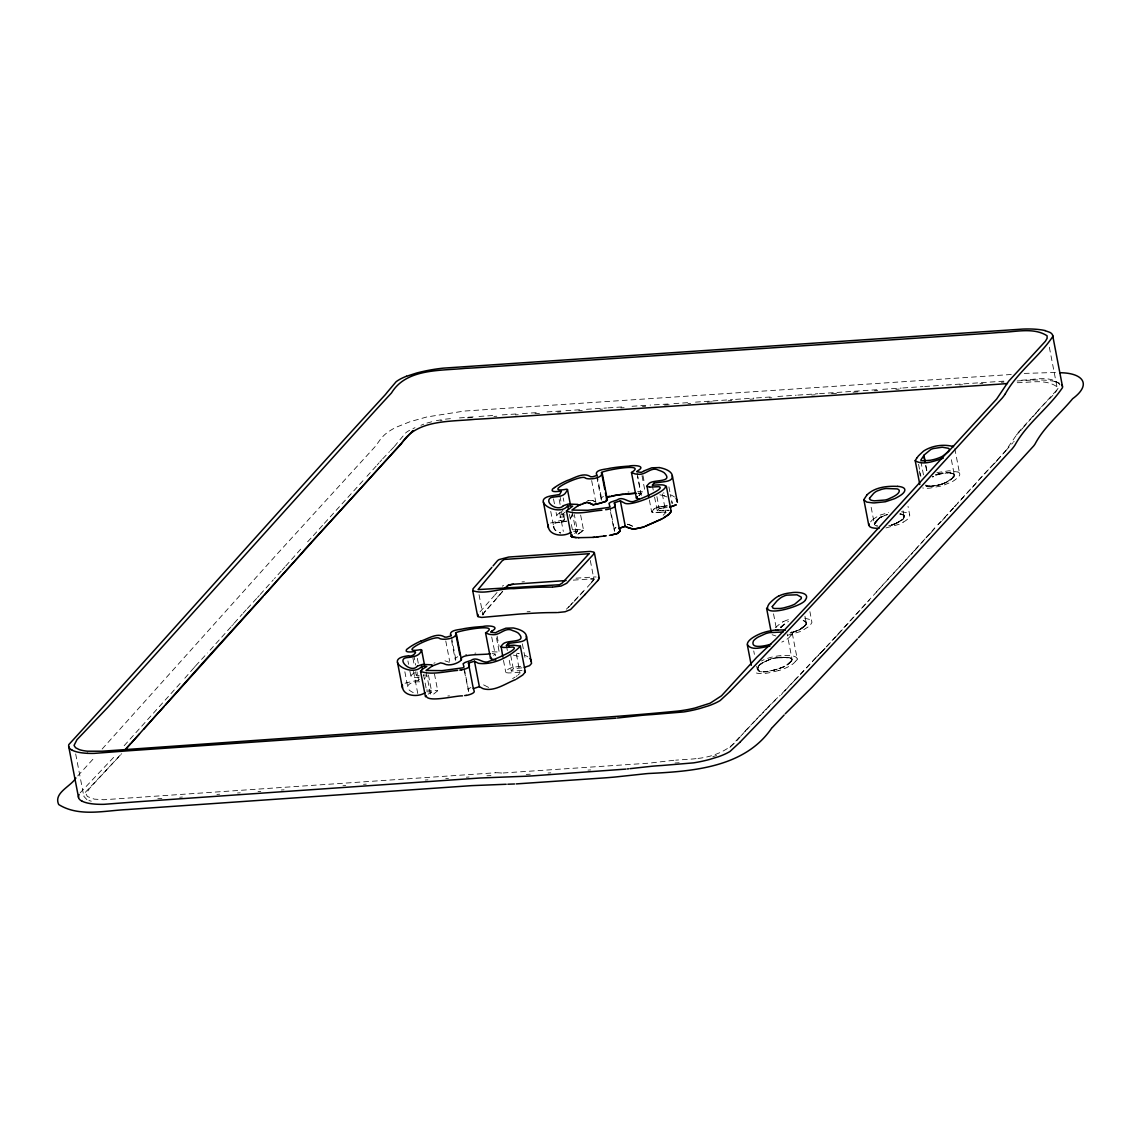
<?xml version="1.0" encoding="UTF-8"?>
<svg xmlns="http://www.w3.org/2000/svg" width="1141" height="1141" viewBox="0 0 1141 1141"><rect width="100%" height="100%" fill="white"/><g stroke="black" fill="none" stroke-linecap="round" stroke-linejoin="round"><path stroke-width="0.75" stroke-dasharray="5 3.75" d="M590.325 560.516L593.919 579.2L589.483 584.52M86.916 799.641L83.849 796.375L85.461 792.182L121.73 753.716M563.454 516.859C566.792 516.288 554.64 518.784 557.307 514.691A13.421 4.051 -10.9 0 1 557.978 514.106L559.447 513.022A57.506 17.386 -10.9 0 1 563.255 510.498M519.911 673.133L517.857 672.505A162.478 49.134 -10.9 0 1 508.586 672.948L506.133 672.677L505.991 671.664A64.78 19.582 -10.9 0 1 508.273 669.154L512.067 667.385L522.435 666.087M663.178 515.233L665.859 512.537L663.748 512.124A162.478 49.134 -10.9 0 1 654.478 512.566L652.024 512.295L651.882 511.282M954.375 475.369L951.894 478.607L947.344 481.73A21.294 6.447 -10.9 0 1 944.049 483.256L943.165 483.499M434.436 673.775L437.702 690.747L431.255 696.067M580.641 515.076L583.593 530.365L576.975 534.901L577.574 534.302M1049.335 347.192L1057.179 387.94L1056.238 390.693L1018.428 432.197L1005.164 451.451L957.399 503.423M482.686 614.785L482.871 614.3A10.996 3.323 -10.9 0 0 482.943 614.086L482.957 614.043A25.359 7.659 -10.9 0 1 483.042 613.73L485.125 611.205M482.985 614.714L486.052 610.15M419.175 675.372L416.294 675.344L418.048 673.547M565.052 514.99L562.099 514.791L565.194 512.28M758.023 666.843C756.183 677.369 776.907 669.011 782.07 667.499A23.134 6.989 -10.9 0 0 787.418 664.718L791.754 660.924A8.586 2.596 -10.9 0 0 792.539 659.869L791.797 658.614A14.305 4.322 -10.9 0 0 789.929 657.729L775.281 657.829A12.351 3.737 -10.9 0 0 771.373 658.756L767.779 660.011M419.403 679.166L418.633 680.364L416.993 671.878M424.466 678.895L425.279 677.683M570.6 518.1L571.156 517.301M570.443 517.943L571.712 516.16A58.006 17.543 -10.9 0 0 572.026 515.703L571.698 514.891M914.64 550.604L934.85 527.884M997.377 460.051L1005.449 451.123M997.12 460.422L996.093 461.748M425.878 676.87L426.534 675.501A3.238 0.984 -10.9 0 0 425.536 675.073L423.354 675.087M571.755 516.488L572.411 515.119A3.238 0.984 -10.9 0 0 572.226 514.919M790.456 661.609L786.577 665.089A22.877 6.917 -10.9 0 1 782.056 667.385L778.647 668.683M791.027 661.566L787.803 664.618A23.533 7.117 -10.9 0 1 782.426 667.471L771.544 670.666M877.044 519.911L874.106 524.204A13.749 4.165 -10.9 0 0 877.372 526.172M1022.878 427.975L1030.523 419.275M1022.65 428.274L1021.965 429.159M80.141 792.838L115.127 755.77M931.569 531.948L935.363 527.484M1005.82 450.638L1012.88 442.765M953.919 476.909L954.646 475.64A15.817 4.778 -10.9 0 0 953.462 473.629L949.241 472.616M654.577 497.048L657.202 510.626L659.127 508.544L661.709 508.173M931.313 532.276L930.229 533.56M657.715 510.612L659.127 508.544L661.024 508.258M915.752 549.021L925.651 538.167M502.225 591.694L501.284 592.807M502.725 591.409L485.624 610.934M497.048 592.479L494.78 595.117M870.597 521.893L872.237 520.011M500.813 593.363L496.421 598.383M564.624 519.882L562.556 509.785M193.856 667.87L184.657 678.396M194.298 667.371L195.182 666.373M480.019 611.89L494.253 595.716M234.319 623.057L242.206 614.158M233.064 624.498L233.691 623.77M285.735 566.036L302.151 547.537M394.301 446.516L394.743 446.017A169.267 51.188 -10.9 0 0 396.982 443.264L405.911 432.681A32.732 9.898 -10.9 0 1 414.996 427.704M739.225 737.343L727.801 749.794M195.61 665.859L205.351 655.291M487.706 608.581L496.007 599.153M231.794 625.938L232.422 625.211M284.865 567.034L282.198 570.029M77.745 775.923L95.06 756.925M230.91 626.937L207.491 653.009M377.172 464.986L379.083 462.832M1013.522 442.052L1014.149 441.325M260.205 594.49L273.312 579.828M376.159 466.113L365.933 477.451M379.982 461.834L381.793 459.809M102.148 749.024L276.721 554.455L375.104 446.644A141.17 42.688 -10.9 0 0 375.974 445.56L380.267 439.542A132.128 39.949 -10.9 0 1 381.878 437.574L383.433 435.919A61.115 18.484 -10.9 0 1 395.913 427.347L410.09 421.685L426.763 416.978L464.259 411.06L1011.283 374.49M124.169 745.701L182.289 681.034M740.837 736.031L741.707 735.075M259.307 595.488L257.524 597.485M322.518 525.388L313.048 535.928M120.49 754.829L89.683 788.26A55.281 16.716 -10.9 0 0 89.326 788.773L86.031 793.894L87.372 796.504L94.361 799.142L103.86 799.741L271.244 788.203A147.988 44.756 -10.9 0 1 274.895 787.946L495.422 772.771M953.263 508.016L942.166 520.225M945.589 516.745L941.881 520.781M281.299 571.028L274.453 578.573M836.809 635.751L838.393 634.011M324.372 523.32L364.906 478.578M393.859 447.015L390.507 450.595M590.382 583.807L587.358 587.159M590.81 583.336L591.865 582.181M592.036 581.981L593.277 580.626M805.931 621.731L804.006 620.633A15.033 4.55 -10.9 0 0 803.093 620.362L806.031 622.9L804.947 625.781L806.074 624.198A21.094 6.375 -10.9 0 0 806.131 622.544L803.05 620.504M836.396 636.222L821.477 652.096M954.632 506.476L956.015 504.95M256.611 598.483L247.369 608.51M593.448 580.427L594.219 579.115L592.864 578.772L572.896 580.17M740.224 736.729C729.798 750.407 713.196 757.125 696.281 758.594M838.92 633.426L869.542 599.752M953.805 507.688L946.502 515.732M954.689 506.718L977.081 482.101M243.119 613.145L246.256 609.722M742.263 734.462L744.189 732.394M1036.356 412.885L1031.992 417.663M1037.44 411.673C1044.086 402.231 1056.01 395.428 1059.761 384.403C1049.92 374.262 1031.977 380.766 1018.913 380.138M876.317 592.022L884.66 582.851M887.441 579.799L915.653 549.235M978.265 480.518L989.418 468.295M382.706 458.796L389.509 451.636M794.093 680.977L781.328 694.584M794.963 680.007L800.098 674.873M311.022 538.138L305.931 543.572M584.278 590.225L570.956 604.43M929.944 533.888L928.974 534.901M583.507 591.352L573.98 601.521M804.662 625.796L799.356 629.632A19.483 5.89 -10.9 0 1 795.448 631.287L791.982 632.414M753.859 722.082L777.691 697.55M766.281 708.932L742.064 734.276M767.807 707.306L778.661 696.566M826.155 647.004L908.265 557.25A52.614 15.903 -10.9 0 1 909.02 556.394L910.019 555.382M568.945 606.57L566.392 609.208M568.389 607.44L571.67 603.96M572.44 603.147L573.21 602.334M744.973 731.566L745.758 730.725M746.542 729.898L753.188 722.895M823.36 650.099L825.228 648.145M940.712 521.751L937.788 524.817M823.26 650.07L819.081 654.606M821.805 651.611L781.086 694.47M990.046 467.91L991.201 466.726M995.437 462.447L994.439 463.46M941.496 521.195L938.159 524.603M805.075 625.938L801.296 628.862M815.872 657.658L800.34 674.616M953.833 476.995C946.944 483.798 936.062 486.722 926.606 485.624L925.836 484.939M994.039 463.874L993.041 464.886M991.429 466.484L992.599 465.314M780.686 627.564L781.728 626.537A96.129 29.067 -10.9 0 1 783.739 624.755L783.967 624.569A38.081 11.51 -10.9 0 1 786.477 622.672M780.473 627.507L781.528 626.48A96.029 29.038 -10.9 0 1 783.468 624.755L783.682 624.583A38.88 11.752 -10.9 0 1 786.192 622.686L787.204 622.116M781.029 627.479L782.084 626.452A95.402 28.839 -10.9 0 1 784.01 624.74L787.333 622.344M780.644 627.037L786.477 622.843M928.646 535.243L925.964 537.853M912.686 552.772L910.718 554.697M1019.84 431.498L1015.732 435.677L1015.576 437.388A27.826 8.415 -10.9 0 1 1015.647 437.859M816.143 657.387L817.27 656.303M818.582 655.077L817.555 656.046M790.599 661.466L790.856 661.238A12.095 3.665 -10.9 0 0 791.925 660.126L791.226 658.771A13.763 4.165 -10.9 0 0 789.415 657.915L782.312 657.33M518.242 674.873L519.069 674.131M878.313 519.255L879.169 518.513A33.175 10.027 -10.9 0 1 880.467 517.501A11.667 3.523 -10.9 0 1 883.248 516.017L885.601 515.062M872.722 519.583L878.941 515.461L888.682 512.537M877.5 519.512L878.641 518.527A33.745 10.198 -10.9 0 1 879.953 517.501A12.294 3.723 -10.9 0 1 882.892 515.932L887.042 514.577M878.427 518.927L878.613 518.77A38.252 11.567 -10.9 0 1 880.21 517.501A12.109 3.665 -10.9 0 1 881.893 516.516L885.473 515.204M877.957 519.569L874.705 524.09A13.236 4.008 -10.9 0 0 877.286 525.858M877.629 519.626L874.619 522.806L876.83 525.602M790.856 661.238L792.168 659.94L787.204 634.096M932.71 476.952L933.438 476.339A55.538 16.787 -10.9 0 0 932.81 477.081M780.23 695.382L779.446 695.981M493.682 655.447L494.98 653.936L492.085 653.579M639.744 495.108L641.171 493.511A2.838 0.856 -10.9 0 0 640.7 493.226L638.09 493.083M639.117 495.365L640.885 493.811L637.591 476.567M565.194 512.095L561.8 514.833L564.766 515.104M639.602 495.208L638.86 495.736M516.231 676.356L517.287 675.615M574.508 533.46L577.588 531.592L574.322 514.62M578.501 533.746L583.293 530.508A2.838 0.856 -10.9 0 0 583.022 530.137L580.241 529.781A47.223 14.277 -10.9 0 0 575.007 529.51L572.326 529.724L583.593 530.365M428.445 675.001L431.712 691.988L428.117 694.17M515.076 677.084L512.609 678.567M903.444 522.05L905.326 520.895A28.825 8.714 -10.9 0 0 908.265 518.442A27.912 8.443 -10.9 0 0 909.677 514.848L908.022 506.362M782.769 621.931L783.596 621.488M897.582 522.393L897.81 522.264A39.279 11.881 -10.9 0 0 899.279 521.423A22.506 6.803 -10.9 0 0 903.715 515.632M897.368 522.507L898.024 522.293A39.821 12.038 -10.9 0 0 899.522 521.437A22.806 6.889 -10.9 0 0 904.014 515.575M897.582 522.535L896.683 522.863M765.14 661.523L763.215 662.593A28.71 8.686 -10.9 0 0 758.679 666.273L757.567 669.239L759.564 671.179A10.754 3.252 -10.9 0 0 763.514 671.635L770.574 671.051M897.14 522.778L898.267 522.307A39.935 12.066 -10.9 0 0 899.55 521.58M897.368 522.792L896.455 522.992M896.227 523.248L897.14 522.906M896.683 523.006L892.148 524.831A8.529 2.582 -10.9 0 1 889.709 525.459L888.839 525.63M896.441 523.277L888.411 525.787L890.108 525.473A8.871 2.681 -10.9 0 0 892.704 524.76L893.546 524.461M787.561 621.931L788.602 621.56M896.213 523.391L892.39 524.96A9.014 2.724 -10.9 0 1 889.823 525.63L888.91 525.816M603.404 496.421L601.35 497.847L601.207 499.373A36.284 10.968 -10.9 0 0 601.649 500.115L601.749 500.243A10.782 3.252 -10.9 0 1 601.977 500.614M765.996 660.953L767.151 660.411M935.649 475.112L938.087 474.157M550.518 523.034L558.876 520.895M457.769 656.688L455.501 658.186L455.316 659.755A36.284 10.968 -10.9 0 0 455.658 660.354M894.373 524.133L902.032 520.239L903.472 518.841L903.729 516.445A21.051 6.361 -10.9 0 0 901.176 514.734M935.563 474.884L939.314 473.815M800.155 629.504L792.139 632.371M405.055 683.231L411.844 681.477A57.478 17.386 -10.9 0 1 413.67 681.163L418.604 680.364M420.929 425.308L423.782 424.152M885.031 515.347L879.597 518L874.405 524.147L870.811 505.477M615.826 527.556L613.901 528.839L614.757 531.863M433.837 663.235L435.049 662.764M615.983 527.613L614.215 528.725L614.628 530.522M943.307 483.556L941.781 484.098A14.405 4.35 -10.9 0 1 935.292 485.709L928.104 486.323A7.16 2.168 -10.9 0 1 925.693 485.595M942.437 483.77L944.22 483.313A21.779 6.589 -10.9 0 0 948.142 481.445L952.521 478.293L953.876 474.513L950.282 472.759L944.292 472.759M942.723 483.884L940.94 484.269A13.934 4.207 -10.9 0 1 935.378 485.61L932.825 485.98M936.419 474.984L948.314 472.645M712.811 756.74L716.548 755.47M778.262 657.587L775.31 658.015A11.852 3.58 -10.9 0 0 770.688 659.17L762.972 662.579A29.309 8.857 -10.9 0 0 758.394 666.315L756.968 669.353L759.065 671.364A11.381 3.437 -10.9 0 0 763.229 671.849L764.898 671.792M770.703 659.056L762.73 662.564A29.295 8.857 -10.9 0 0 758.109 666.33M941.953 484.141L941.182 484.397A14.491 4.379 -10.9 0 1 935.392 485.795L930.999 486.266M777.392 669.097L775.452 669.696M778.533 670.58C770.46 672.406 760.933 675.7 753.031 671.792M426.934 423.069L434.193 421.129M938.273 473.9L948.128 472.688M790.727 632.77L795.676 631.429A20.11 6.076 -10.9 0 0 800.483 629.319L804.961 625.753L799.727 629.561A19.939 6.033 -10.9 0 1 794.621 631.686L789.7 633.112M936.889 472.616L949.141 470.777L957.741 472.003M566.564 521.166L559.946 522.307M886.3 514.962L887.156 514.734M566.392 521.123L564.324 521.594A41.418 12.522 -10.9 0 1 562.057 521.979L561.6 522.05M790.071 632.941L790.913 632.913M774.625 670.124L765.982 671.521M939.699 473.529L941.425 473.344M940.883 473.444L938.216 474.014A8.529 2.582 -10.9 0 0 935.748 474.927M419.631 681.833C409.804 681.12 400.848 687.638 414.796 693.257M564.424 519.996L562.827 520.267M436.39 420.658L443.15 419.46M774.525 658.072L782.441 657.216L790 657.929A14.077 4.25 -10.9 0 1 791.726 658.899L792.096 659.555M465.685 654.677L466.526 654.52M564.267 520.025L563.183 520.21M787.361 635.366L800.996 631.372L809.896 625.839L811.936 622.415L809.925 611.662M941.382 473.173L942.509 473.158M558.42 520.966L560.702 520.596M559.575 522.364L559.19 522.421A45.754 13.835 -10.9 0 0 557.193 522.763C550.789 522.065 553.185 530.522 557.478 531.806M941.967 473.073L943.065 473.087M560.174 522.364C550.661 520.638 552.843 532.248 560.673 532.876M560.473 520.638L562.099 520.382M426.377 690.034L437.702 690.747M662.707 506.447L663.791 506.304M662.179 508.116L667.414 507.517L663.42 507.945M662.322 506.504L661.538 506.604A21.123 6.39 -10.9 0 1 659.983 506.775L657.758 507.146A3.665 1.112 -10.9 0 0 656.317 507.588L654.435 508.758A58.79 17.771 -10.9 0 0 652.966 510.284L652.053 512.024A3.623 1.098 -10.9 0 0 652.681 512.338L659.712 512.238M664.033 506.262L664.262 506.233A19.939 6.033 -10.9 0 1 666.829 505.948L667.556 505.877M521.936 667.842L519.526 668.098A13.492 4.079 -10.9 0 0 517.886 668.284L513.307 668.868A57.335 17.329 -10.9 0 0 511.325 671.022L508.701 657.43M885.915 527.926L899.293 524.261A48.906 14.79 -10.9 0 0 903.415 522.05M445.446 419.146L452.449 418.447M696.01 758.637L694.912 758.765A24.988 7.559 -10.9 0 1 692.202 759.022L675.714 760.163M447.814 696.01L449.468 695.825M666.915 505.848L657.958 507.003L654.164 508.772A64.78 19.582 -10.9 0 0 651.896 511.282M627.964 492.028L629.033 491.928M1017.116 380.966L1032.805 379.996M1024.247 373.407L1055.995 372.465M459.409 417.92L473.201 416.864M1004.023 382.05L1001.342 382.264M179.65 797.245L182.417 797.031M1017.23 382.706C1030.138 382.677 1045.755 378.755 1056.894 386.728L1057.179 387.94M779.403 657.273L781.514 657.145M548.037 773.028L550.803 772.828M466.355 777.206L469.108 777.007M645.763 405.355L629.547 406.453M673.903 403.614L690.063 402.502M707.249 402.217L712.226 401.874M216.933 794.407L219.685 794.207M668.055 404.028L651.868 404.969A78.216 23.647 -10.9 0 0 650.085 405.069M777.848 396.469L796.176 395.214M797.844 395.1L817.826 393.745M819.495 393.631L877.671 389.666M882.706 389.323L901.133 388.083M695.497 402.131L732.551 399.578M735.617 399.364L753.787 398.123M756.497 397.938L772.443 396.84M496.806 416.223L493.939 416.422M515.404 414.91L518.214 414.725M620.775 407.908L624.113 407.679M687.966 403.557L690.662 403.372M728.129 400.776L731.766 400.52M749.951 399.264L753.602 399.022M769.362 397.938L771.787 397.781M811.736 395.043L815.031 394.815M831.547 393.702L836.496 393.36M852.997 392.233L857.946 391.905M521.979 581.91L524.418 581.739M575.963 578.202L593.42 577.004A6.889 2.082 -10.9 0 1 594.204 576.975L594.86 576.961A8.272 2.496 -10.9 0 1 595.545 576.961L596.144 576.989M342.97 785.735L345.709 785.55M363.523 784.323L366.261 784.124M281.299 790.014L284.038 789.814M425.208 780.045L427.946 779.859M445.732 778.661L448.47 778.462M237.499 792.995L240.238 792.81M1003.809 381.151L944.891 385.116M478.992 416.451L496.435 415.281M560.744 411.002L544.671 412.101M565.893 410.674L581.311 409.648M586.46 409.305L606.484 407.979M608.025 407.879L624.926 406.752M924.681 386.485L943.208 385.23M902.816 387.969L922.998 386.599M557.592 412.129L560.887 411.915M578.701 410.703L582.267 410.475M874.448 390.778L877.743 390.55M895.885 389.323L899.194 389.095M959.624 384.988L962.505 384.788M258.023 791.597L260.761 791.412M502.24 414.896L519.569 413.755M522.435 413.57L539.137 412.471M642.397 406.453L645.635 406.253M534.972 413.627L539.493 413.327M600.038 409.291L602.519 409.134M587.972 770.104L590.71 769.933M673.832 760.291L652.053 762.801A5.306 1.612 -10.9 0 1 649.928 763.101L501.926 773.056M979.934 383.676L982.872 383.49M664.504 405.084L669.211 404.784M527.099 611.776L530.123 611.59M675.03 763.015L679.137 762.758M419.317 677.112L418.69 677.155A10.511 3.181 -10.9 0 0 417.478 677.255C415.552 677.483 409.462 678.068 411.416 675.087A13.421 4.051 -10.9 0 1 412.086 674.502L413.555 673.404A57.506 17.386 -10.9 0 1 416.023 671.721M157.8 798.729L161.851 798.486M665.075 510.255L668.897 510.269L662.95 510.369M590.567 578.958L593.919 579.2M467.396 417.877L472.873 417.592M486.907 775.794L490.944 775.58M664.005 510.312L657.202 510.626M660.881 512.181L665.588 512.052A2.368 0.713 -10.9 0 1 666.016 512.209L666.087 512.295M526.258 774.397L530.265 774.211M637.691 491.386L646.077 492.256M946.032 472.616L947.173 472.574M659.284 510.54L660.325 510.498M492.199 651.753L499.23 652.067M637.962 493.197L640.857 493.54M947.444 472.788L949.954 472.802M627.422 524.304L629.803 524.817M627.564 524.204L632.927 526.258M444.933 660.81L449.283 662.293M522.036 670.58L518.656 670.666A155.932 47.152 -10.9 0 1 511.311 671.022M497.818 772.785L497.661 772.785A11.096 3.352 -10.9 0 0 495.451 772.757M498.203 772.814L499.002 772.856A23.02 6.96 -10.9 0 1 499.744 772.885L501.626 773.028M901.433 511.81L907.223 512.737L909.662 514.862M431.712 691.988L426.82 691.731L423.553 674.759M516.702 653.222L518.128 653.436M804.662 618.18L809.825 619.492L811.893 621.845M775.894 635.979L772.143 634.738M899.707 514.063L902.117 514.577A11.681 3.537 -10.9 0 1 903.43 515.404L903.601 515.661M900.163 513.864L902.659 514.391A12.266 3.708 -10.9 0 1 904.014 515.261L904.185 515.532M949.768 472.902L953.234 473.729M513.307 655.105L517.757 656.132A51.259 15.503 -10.9 0 1 520.881 657.287M900.135 513.978L902.075 514.377A12.052 3.637 -10.9 0 1 903.686 515.29L903.886 515.604M663.249 492.912L664.019 493.04M950.567 473.016L952.977 473.829A15.247 4.607 -10.9 0 1 954.09 475.426L951.979 478.307L947.016 481.773A21.037 6.361 -10.9 0 1 943.878 483.214M659.826 494.823L663.891 495.65A51.602 15.603 -10.9 0 1 665.545 496.207M1054.855 381.579L1059.661 383.29M560.531 533.004L559.318 532.605M483.599 684.871L486.109 686.126M488.648 687.41L486.565 686.383M632.656 526.343L630.545 525.202A74.992 22.677 -10.9 0 0 630.303 525.074M671.678 500.614L672.334 503.195M464.387 671.036L468.637 691.674M671.735 501.669L672.092 503.566M954.803 448.627L959.709 474.1M951.394 459.723L954.332 474.998M925.907 465.557L926.891 470.648M925.651 465.571L926.62 470.663M920.873 461.392L923.497 474.97M918.562 464.287L920.858 476.168M919.304 471.105L920.288 476.196M903.03 510.826L904.071 516.231M804.947 616.283L806.259 623.072M792.282 633.298L797.188 658.756M773.527 613.829L776.137 627.422M753.745 650.955L754.401 654.364M756.683 666.244L757.339 669.639M668.911 486.865L670.865 497.048M662.265 493.868L665.859 512.537M656.902 496.592L659.184 508.487M652.295 485.167L653.28 490.259M649.372 499.986L651.654 511.881M642.982 475.626L644.608 484.112M642.026 475.74L645.293 492.712M637.149 473.258L641.727 497.034M609.85 506.39L614.799 532.105M610.592 512.338L613.872 529.324M597.085 475.226L602.006 500.928M596.8 476.881L601.05 498.945M591.666 480.589L595.916 502.668M572.112 511.596L576.69 535.371M569.43 514.363L571.07 522.863M571.399 524.56L572.711 531.349M563.212 497.961L563.868 501.355M559.931 496.207L561.244 502.996M559.161 499.516L560.131 504.607M561.443 511.396L562.099 514.791M559.718 512.737L563.326 531.421M553.485 498.874L554.469 503.965M556.095 512.452L556.751 515.846M550.732 511.396L553.685 526.671M522.364 643.852L525.644 660.824M516.388 654.249L519.982 672.919M510.683 655.291L513.307 668.868M506.404 645.549L507.388 650.641M503.481 660.382L505.777 672.263M497.091 636.008L499.059 646.205M496.478 637.819L499.088 651.397M491.7 636.949L495.522 655.718M479.035 594.689L482.957 615.07M464.287 668.483L468.922 692.501M451.536 637.32L456.115 661.124M451.579 640.657L455.173 659.341M445.774 640.971L449.697 661.352M426.221 671.992L430.799 695.753M417.335 658.343L418.305 663.434M413.727 654.891L415.681 665.089M412.942 658.2L414.254 664.989M415.552 671.778L416.208 675.172M413.513 671.436L417.763 693.5M407.922 660.953L408.578 664.347M409.89 671.136L410.874 676.242M404.855 671.778L407.793 687.053M75.677 753.93L83.849 796.375M467.981 689.706L469.935 687.952A53.684 16.231 -10.9 0 1 470.905 687.609M670.067 494.652A56.964 17.229 -10.9 0 1 674.83 497.305M663.648 495.736A51.259 15.503 -10.9 0 1 666.758 496.891M886.457 514.819A9.399 2.838 -10.9 0 1 887.327 514.605M877.001 525.944A13.25 4.008 -10.9 0 1 874.377 524.147M795.491 661.238A30.294 9.157 -10.9 0 1 778.661 670.651M797.402 658.956A15.261 4.607 -10.9 0 1 795.705 661.095M797.174 658.999A19.639 5.933 -10.9 0 0 792.867 655.975A25.116 7.588 -10.9 0 0 782.64 655.533L780.644 655.633A18.912 5.719 -10.9 0 0 763.7 659.855A35.171 10.626 -10.9 0 0 761.418 660.953M775.566 627.693A118.065 35.699 -10.9 0 1 777.321 626.024L779.246 624.384A34.273 10.355 -10.9 0 1 782.74 621.931M783.753 621.503A11.695 3.537 -10.9 0 1 791.612 618.907M958.041 471.918A21.822 6.604 -10.9 0 1 958.426 476.881L955.459 479.548A32.704 9.884 -10.9 0 1 952.165 481.702L942.067 485.838L929.915 488.106A13.45 4.065 -10.9 0 1 922.641 487.949M904.357 515.504A23.505 7.103 -10.9 0 1 899.479 521.565M805.917 621.745A20.624 6.233 -10.9 0 1 805.603 625.339M930.856 486.451A8.101 2.453 -10.9 0 1 925.636 485.895M932.768 476.681A56.066 16.958 -10.9 0 1 933.024 476.467M931.013 486.251A7.502 2.268 -10.9 0 1 925.651 484.896M805.033 625.382A19.996 6.047 -10.9 0 0 805.346 621.888L803.492 620.818A14.448 4.364 -10.9 0 0 802.123 620.447M1032.733 380.067A58.376 17.643 -10.9 0 1 1055.011 381.508M440.469 420.844A54.868 16.587 -10.9 0 1 442.052 420.573M518.228 653.394A56.964 17.229 -10.9 0 1 519.326 653.622M525.017 655.376A56.964 17.229 -10.9 0 1 527.841 656.859M474.87 653.208A54.083 16.359 -10.9 0 1 475.868 653.066M790.585 635.765A30.294 9.157 -10.9 0 1 781.799 642.112M792.496 633.483A15.261 4.607 -10.9 0 1 790.799 635.623M791.369 631.886A19.639 5.933 -10.9 0 1 792.268 633.526M91.309 801.182A41.718 12.622 -10.9 0 1 88.912 800.469M503.495 585.347A10.882 3.295 -10.9 0 0 503.038 585.675L502.981 585.718A13.05 3.951 -10.9 0 0 502.397 586.203M1021.209 430.057A75.064 22.692 -10.9 0 1 1020.682 430.642M587.857 500.585L592.578 500.599L587.857 500.585M573.595 531.364L577.588 531.592L573.595 531.364M593.391 500.813L595.003 501.74L593.391 500.813"/><path stroke-width="1.5" d="M462.547 695.867C455.516 695.568 426.606 703.141 426.135 695.525M571.327 536.256L572.226 534.958L571.327 536.313L572.254 537.24L578.886 537.682M495.822 659.969A35.585 10.754 -10.9 0 1 494.067 659.769L490.53 658.557L485.581 632.884C501.997 622.629 458.111 630.702 455.63 632.898L459.88 654.963M490.487 658.357L491.129 657.33M639.117 499.245L636.421 498.175L631.472 472.502C647.874 462.248 603.988 470.32 601.507 472.502L604.787 489.489M636.364 497.961L637.377 496.635M502.824 656.988L501.099 646.205A64.78 19.582 -10.9 0 1 503.366 643.695C508.102 639.616 528.069 643.21 518.399 633.198A51.259 15.503 -10.9 0 0 512.851 630.659C505.763 626.666 500.557 634.724 493.725 634.71A35.585 10.754 -10.9 0 1 489.161 634.296L485.581 632.884M648.716 496.592L646.976 485.809A64.78 19.582 -10.9 0 1 649.243 483.313C653.993 479.234 673.946 482.828 664.276 472.816A51.259 15.503 -10.9 0 0 658.742 470.277C651.639 466.284 646.448 474.328 639.616 474.328A35.585 10.754 -10.9 0 1 635.038 473.914L631.472 472.502M1052.687 336.681C1038.966 357.104 1017.244 372.18 1005.178 394.087M478.008 614.457L478.065 616.739L481.716 617.438L518.613 614.129A206.863 62.555 -10.9 0 1 528.283 613.473L538.552 612.931A140.072 42.345 -10.9 0 1 548.593 612.631L556.737 612.56M548.265 524.789C547.438 535.742 563.597 537.468 571.07 532.276M606.384 497.676L617.224 494.923L634.396 493.34M402.416 685.085C401.39 696.067 417.72 697.893 425.194 692.658M79.114 794.45L78.686 795.491A38.238 11.567 -10.9 0 0 80.854 800.497L82.095 801.196M473.215 588.699L472.702 590.61L477.608 616.069M869.071 523.876C867.659 528.24 875.133 528.212 877.771 528.369A22.007 6.661 -10.9 0 0 879.112 528.369M948.984 450.966L996.663 399.008L1008.615 381.265L1045.384 341.273L1047.124 338.335L1047.081 335.782C1033.233 326.839 1014.649 332.331 999.031 332.473A305.417 92.35 -10.9 0 1 986.537 333.443L477.48 367.687A296.318 89.597 -10.9 0 1 465.243 368.358C440.184 370.925 406.367 368.343 391.477 392.975C379.325 406.096 367.274 419.346 355.307 432.639L107.796 707.363L76.946 739.725L74.037 745.43L75.577 747.726L79.1 749.537A41.718 12.622 -10.9 0 0 87.372 751.192L102.205 751.22L415.395 729.113C502.853 723.494 590.425 719.6 677.668 711.085A43.472 13.15 -10.9 0 0 694.869 708.048L710.144 703.198L721.511 695.782L756.683 657.373L776.065 638.931L820.636 591.48L949.483 449.896A15.589 4.707 -10.9 0 0 948.328 448.27L942.238 447.215L933.324 448.556A8.529 2.582 -10.9 0 0 930.842 449.468L923.682 455.387L924.994 462.176M566.849 491.015L567.505 489.646A3.238 0.984 -10.9 0 0 566.521 489.218C540.82 493.967 580.156 474.399 585.091 477.779A11.624 3.509 -10.9 0 0 585.276 478.036C588.67 480.161 603.889 478.222 601.507 472.502M566.25 491.828C563.454 497.576 555.824 496.107 550.618 497.718C543.601 502.553 558.177 511.967 563.269 505.777M866.96 494.909L863.851 499.63L868.772 525.288M730.254 691.161C822.946 595.531 912.001 496.221 1002.183 398.109A187.466 56.679 -10.9 0 0 1005.178 394.087M740.053 742.092C832.745 646.448 921.814 547.152 1011.996 449.041A187.466 56.679 -10.9 0 0 1014.991 445.019C1027.057 423.111 1048.779 408.036 1062.499 387.626A34.458 10.412 -10.9 0 0 1061.501 384.603M730.026 691.446L720.185 700.531A36.369 10.996 -10.9 0 1 708.433 705.865L699.633 708.561A47.908 14.491 -10.9 0 1 683.83 711.927L651.811 714.594A103.104 31.178 -10.9 0 0 642.055 715.321L617.424 718.017M739.824 742.377L729.998 751.463A36.369 10.996 -10.9 0 1 718.231 756.797L709.431 759.492A47.908 14.491 -10.9 0 1 693.628 762.858L661.623 765.525A103.104 31.178 -10.9 0 0 651.853 766.253L630.074 768.649M302.251 552.515L305.018 549.178A99.082 29.966 -10.9 0 1 306.073 548.022L365.12 483.584C377.086 470.277 389.124 457.042 401.275 443.906C416.18 419.275 449.982 421.856 475.055 419.303A296.318 89.597 -10.9 0 0 487.278 418.619L996.35 384.374A305.417 92.35 -10.9 0 0 1007.446 383.519M302.023 552.8L275.822 582.11M493.083 565.893L497.234 561.001A13.05 3.951 -10.9 0 1 498.061 560.245A10.882 3.295 -10.9 0 1 499.045 559.603L508.743 557.036L588.514 551.531A6.889 2.082 -10.9 0 1 589.298 551.502L589.954 551.488A8.272 2.496 -10.9 0 1 590.639 551.488L593.905 552.13L594.119 553.67L566.749 583.251L561.087 586.06L552.629 587.087M505.135 588.228L507.731 585.476L511.453 584.363L566.121 580.541M505.263 588.385L508.544 585.162L513.421 584.263M491.871 567.334L489.874 569.659M598.569 579.728L599.282 578.259L594.375 552.715M805.403 599.924C803.193 606.213 758.252 619.221 769.234 603.717A118.065 35.699 -10.9 0 1 772.414 600.551L774.34 598.911A35.613 10.768 -10.9 0 1 777.335 596.772L778.69 596.016M489.346 570.258L473.815 587.9A20.224 6.119 -10.9 0 0 473.415 588.385M125.824 749.152L158.385 712.64M75.891 778.005C70.728 786.605 53.285 792.852 58.69 804.533C79.1 817.313 104.972 810.481 127.664 809.525A127.992 38.694 -10.9 0 1 130.245 809.326L471.689 785.636L506.19 784.266M139.502 733.891L131.286 743.048M143.609 729.313L207.505 657.53A117.238 35.442 -10.9 0 1 208.646 656.289L311.094 543.13M165.588 704.896L263.115 596.543M264.498 595.017L275.395 582.809M130.388 743.789L124.897 749.922M164.218 706.422L158.727 712.526M785.265 713.767L812.107 687.224L857.305 639.046M412.914 430.571L310.766 543.344M597.813 580.569L598.412 579.899L584.948 594.618M917.122 457.655L918.476 455.844A128.034 38.708 -10.9 0 0 919.717 454.66L923.14 451.451A51.873 15.689 -10.9 0 1 923.953 450.809C932.168 445.703 942.894 444.063 952.279 446.288M784.124 715.036L772.172 727.673M858.574 637.662L1033.603 446.031A193.571 58.533 -10.9 0 0 1034.901 444.277C1044.2 426.62 1060.089 413.955 1072.626 398.737C1092.522 384.046 1082.467 372.85 1059.946 372.736M916.979 457.812L915.196 460.579L919.803 484.497M805.532 599.781C810.866 592.179 795.676 591.723 791.027 592.821A23.576 7.131 -10.9 0 0 789.501 592.978L789.272 593.006A11.695 3.537 -10.9 0 0 778.847 596.03M637.191 497.02L636.992 498.489L639.302 499.145M585.333 594.204L570.557 609.579L565.08 611.761L557.535 612.56M948.642 451.551L942.452 456.272A21.294 6.447 -10.9 0 1 939.143 457.798L936.875 458.639A14.405 4.35 -10.9 0 1 930.386 460.251L923.212 460.864A7.16 2.168 -10.9 0 1 920.787 460.123L923.939 455.373L925.251 462.162M771.601 728.258C744.631 767.708 692.259 771.387 648.487 773.498A76.119 23.02 -10.9 0 0 645.849 773.726L614.856 777.05A216.319 65.408 -10.9 0 1 603.789 777.948L516.245 783.91M867.117 494.723C875.061 487.136 887.013 485.881 897.525 486.394M491.771 631.158C501.27 626.038 487.193 625.225 482.971 626.509A94.061 28.439 -10.9 0 0 480.361 626.68L475.027 627.136A54.083 16.359 -10.9 0 0 463.988 628.648C460.08 629.803 450.353 629.689 450.41 634.282A36.284 10.968 -10.9 0 0 450.866 635.038L450.966 635.166M554.54 487.549L553.071 488.648A13.421 4.051 -10.9 0 0 552.401 489.232C550.561 492.384 556.708 491.543 558.448 491.4A10.511 3.181 -10.9 0 1 559.66 491.3L560.987 491.229M606.427 497.219L609.807 496.192M422.698 669.011L420.544 671.279L425.465 696.794M423.725 668.384L426.805 666.515L421.913 666.258L422.569 669.653M567.576 506.019C558.006 517.886 528.012 498.959 552.829 495.622A57.478 17.386 -10.9 0 1 554.654 495.322L559.603 494.509L561.443 491.2M421.728 666.387C411.987 678.282 382.206 659.327 406.938 656.004A57.478 17.386 -10.9 0 1 408.763 655.704C411.63 657.729 418.861 651.04 413.784 651.696A10.511 3.181 -10.9 0 0 412.571 651.796C410.432 651.996 404.456 652.566 406.51 649.614A13.421 4.051 -10.9 0 1 407.18 649.029L408.663 647.945A57.506 17.386 -10.9 0 1 420.972 641M663.477 518.028L669.025 514.306L671.208 511.51L668.64 514.62L662.45 518.613M516.573 678.995L522.763 675.001L525.331 672.006L520.339 646.148L513.75 645.207A155.932 47.152 -10.9 0 1 506.404 645.549M643.724 526.914L662.194 518.756M661.423 519.212L645.549 526.229M515.547 679.594C505.52 683.459 494.495 691.931 483.214 688.722A78.258 23.661 -10.9 0 1 482.443 688.337L480.104 687.053A69.416 20.994 -10.9 0 0 479.377 686.697A46.096 13.934 -10.9 0 0 473.33 688.679A53.77 16.259 -10.9 0 1 473.743 689.706L474.171 691.075A8.201 2.482 -10.9 0 1 466.213 695.44M417.392 666.159C411.002 674.131 394.986 658.271 407.708 657.544C413.185 656.988 419.888 656.104 421.628 650.028A3.238 0.984 -10.9 0 0 420.63 649.614C394.943 654.364 434.279 634.795 439.214 638.176A11.624 3.509 -10.9 0 0 439.385 638.418C442.794 640.543 457.997 638.603 455.63 632.898M644.394 470.748L651.768 467.81L659.113 467.582M498.503 631.13L505.891 628.192L513.222 627.964A56.964 17.229 -10.9 0 1 526.358 635.779L531.563 663.406L529.567 665.659L524.261 667.442M643.781 471.076L643.224 471.376A37.653 11.381 -10.9 0 1 641.385 472.345A29.081 8.8 -10.9 0 1 637.434 471.832L636.963 471.732M497.904 631.458L497.348 631.772A37.653 11.381 -10.9 0 1 495.494 632.727A29.081 8.8 -10.9 0 1 491.557 632.228L491.072 632.128M563.397 505.663L568.247 504.051L577.845 504.422L578.458 505.377L571.898 510.084L587.886 510.255L608.724 507.46L609.893 506.647L608.994 503.366L610.92 502.097A53.684 16.231 -10.9 0 1 616.853 500.1C623.428 495.18 628.891 504.493 635.295 500.785C637.077 500.414 666.929 488.419 658.842 486.651A162.478 49.134 -10.9 0 1 649.571 487.093M417.52 666.059L422.355 664.433L431.968 664.804L432.567 665.759L426.021 670.466L441.995 670.637L462.832 667.842L464.016 667.029L463.118 663.748L465.043 662.479A53.684 16.231 -10.9 0 1 470.962 660.482C477.537 655.562 483 664.875 489.403 661.167C491.186 660.81 521.052 648.801 512.951 647.033A162.478 49.134 -10.9 0 1 503.68 647.475L500.87 646.79M421.072 641.014C428.003 638.846 437.146 632.328 444.405 636.863A8.244 2.496 -10.9 0 1 444.591 637.12L446.773 637.12A22.72 6.875 -10.9 0 0 447.9 636.792L448.727 636.535A16.259 4.921 -10.9 0 1 451.223 635.851A10.782 3.252 -10.9 0 0 450.952 635.166M943.222 458.211C934.721 460.864 923.254 465.77 915.225 460.736M577.66 505.777L587.073 502.282L590.211 503.081A8.6 2.596 -10.9 0 1 590.325 503.224L590.382 503.324A7.131 2.154 -10.9 0 0 590.51 503.466L593.206 504.736L599.253 503.409A19.44 5.876 -10.9 0 0 600.394 503.067L605.6 501.655L607.369 499.901L602.391 474.057M431.783 666.159L440.626 662.85L444.149 663.691A11.624 3.509 -10.9 0 0 444.291 663.877C449.012 666.544 458.283 663.506 461.42 659.912L456.514 634.453M578.059 505.492L580.84 504.351M582.723 503.595L586.574 502.368L590.025 503.295A11.624 3.509 -10.9 0 0 590.168 503.495L593.049 504.85L600.366 503.167M406.538 376.273L416.536 373.05A54.868 16.587 -10.9 0 1 443.136 368.158L1022.992 329.064A58.376 17.643 -10.9 0 1 1045.213 330.576M643.096 527.142L644.337 526.686M654.207 483.071A57.335 17.329 -10.9 0 0 652.295 485.167A155.932 47.152 -10.9 0 0 659.641 484.825C682.546 484.198 631.7 508.544 624.184 502.867A78.258 23.661 -10.9 0 1 623.428 502.482L621.075 501.213A69.416 20.994 -10.9 0 0 620.362 500.842A46.096 13.934 -10.9 0 0 614.314 502.824L619.206 528.283L625.268 526.315L626.794 527.113M619.206 528.283L625.268 526.315L626.452 526.928M601.079 502.853L606.427 501.084L606.456 498.703M770.902 644.223C766.495 645.521 749.623 649.828 753.488 640.857A29.309 8.857 -10.9 0 1 758.066 637.12L765.796 633.583A12.052 3.651 -10.9 0 1 769.619 632.599L783.083 632.014M769.89 646.148C763.3 646.79 751.505 651.582 747.312 644.494A35.171 10.626 -10.9 0 1 758.794 634.382A18.912 5.719 -10.9 0 1 775.837 630.017M611.505 495.978L623.328 494.196M611.234 535.086L617.609 533.389L620.162 531.093L617.01 533.646L609.494 535.329M605.643 509.713L606.028 509.656A16.045 4.849 -10.9 0 0 607.197 509.485A8.201 2.482 -10.9 0 0 615.241 505.206M459.766 670.095L460.151 670.038A16.045 4.849 -10.9 0 0 461.306 669.867M464.672 695.568L465.057 695.511A16.045 4.849 -10.9 0 0 466.213 695.34M457.641 670.395C445.903 671.379 431.098 675.372 420.573 671.379M601.935 510.227C590.667 510.983 576.547 515.361 566.449 510.94L571.341 536.413M606.313 535.771L594.147 537.283M603.76 536.099L604.773 535.97M598.141 536.812L596.543 537.012M593.349 537.368L578.601 537.682M654.278 483.014L658.87 482.429A13.492 4.079 -10.9 0 1 660.511 482.244C664.39 481.516 673.818 481.545 672.249 475.383A56.964 17.229 -10.9 0 0 659.213 467.539M592.949 537.411L594.547 537.24M628.648 768.806L627.236 768.948M616.012 718.174L522.321 724.963A207.32 62.684 -10.9 0 1 515.561 725.319L470.135 727.074L127.664 750.835A153.393 46.382 -10.9 0 0 124.127 751.106L94.261 753.374A50.546 15.289 -10.9 0 1 87.443 753.317M625.824 769.105L532.134 775.894A207.32 62.684 -10.9 0 1 525.373 776.251L479.947 778.005L137.462 801.766A153.393 46.382 -10.9 0 0 133.939 802.037L104.073 804.319A50.546 15.289 -10.9 0 1 97.256 804.248L95.972 804.177A46.182 13.963 -10.9 0 1 82.123 801.196M625.111 493.925L636.193 493.269M775.737 630.16L777.777 630.017M490.316 653.65C485.938 655.191 458.625 653.237 461.42 659.912M514.562 783.981L507.859 784.224M649.571 487.093L646.747 486.408M552.03 587.102L543.701 587.159A140.072 42.345 -10.9 0 0 533.66 587.458L523.377 588.014A206.863 62.555 -10.9 0 0 513.721 588.67C500.5 588 484.497 595.089 472.702 590.61M576.205 537.696L571.456 536.655M87.443 753.317L86.174 753.245A46.182 13.963 -10.9 0 1 72.311 750.265M1045.042 330.633L1049.848 332.359A34.458 10.412 -10.9 0 1 1052.715 336.681M524.375 670.979L525.316 671.807M598.483 577.417L599.282 578.259M72.282 750.265L71.056 749.551A38.238 11.567 -10.9 0 1 68.845 744.56C174.644 628.805 278.604 510.626 384.931 395.086A169.267 51.188 -10.9 0 0 387.17 392.333L396.112 381.75A32.732 9.898 -10.9 0 1 406.481 376.245M627.607 527.556L633.797 529.224L642.697 527.285L633.055 529.224L626.68 527.042M615.142 505.235L614.714 503.866A53.77 16.259 -10.9 0 0 614.357 502.924M469.265 665.617L468.837 664.247A53.77 16.259 -10.9 0 0 468.466 663.306M606.413 497.975L607.297 499.53M671.193 511.41L666.301 486.052M520.382 646.234C510.483 656.403 493.269 665.474 478.393 663.292A78.258 23.661 -10.9 0 1 477.551 662.864L475.198 661.595A69.416 20.994 -10.9 0 0 474.471 661.224A46.096 13.934 -10.9 0 0 468.438 663.206L473.33 688.679M863.894 499.915L866.789 502.097L872.879 502.896A22.007 6.661 -10.9 0 0 874.519 502.896L885.387 501.755L894.729 498.631A50.047 15.133 -10.9 0 0 899.308 496.121L900.064 495.665A28.91 8.743 -10.9 0 0 903.116 493.254A27.912 8.443 -10.9 0 0 904.77 489.389A19.625 5.933 -10.9 0 0 897.625 486.337M566.449 510.94L572.682 506.133L567.804 505.877L568.46 509.271M1052.672 335.454L1062.471 386.4M766.581 608.182L771.173 632.028M747.355 644.95L751.277 665.317M672.306 475.626L677.397 502.311M620.362 500.842L625.268 526.315M605.429 492.883L606.085 496.278M567.505 489.646L570.457 504.935M543.401 502.054L548.35 527.812M509.057 646.79L508.401 643.396L512.994 642.811A13.492 4.079 -10.9 0 1 514.62 642.625C518.442 641.884 527.641 641.984 526.415 636.008M474.471 661.224L479.377 686.697M421.628 650.028L424.566 665.317M397.51 662.436L402.473 688.194M68.717 746.556L78.529 797.488M677.255 501.341L677.155 500.856A56.964 17.229 -10.9 0 0 676.114 498.646M531.364 661.723L531.264 661.238A56.964 17.229 -10.9 0 0 529.852 658.571M636.792 471.518A9.741 2.938 -10.9 0 1 637.691 470.777C647.147 465.571 633.226 464.9 628.848 466.127A94.061 28.439 -10.9 0 0 626.238 466.298L620.918 466.755A54.083 16.359 -10.9 0 0 609.879 468.266C605.828 469.407 595.973 469.45 596.301 473.9A36.284 10.968 -10.9 0 0 596.757 474.656L596.843 474.77A10.782 3.252 -10.9 0 1 597.128 475.455A16.259 4.921 -10.9 0 0 594.604 476.154L593.791 476.41A22.72 6.875 -10.9 0 1 592.664 476.738L590.553 476.795A8.244 2.496 -10.9 0 0 590.296 476.482C582.98 471.989 573.923 478.407 566.963 480.632A57.506 17.386 -10.9 0 0 554.583 487.549M469.365 665.588A8.201 2.482 -10.9 0 1 461.306 669.967M506.419 645.549A57.335 17.329 -10.9 0 1 508.33 643.453M490.901 631.9A9.741 2.938 -10.9 0 1 491.8 631.158M952.607 446.188A21.822 6.604 -10.9 0 1 953.605 446.73M777.734 630.06A25.116 7.588 -10.9 0 1 785.422 630.132M589.027 553.727L562.042 583.222L559.475 584.748L478.05 589.597L502.083 560.901L504.336 559.432L589.027 553.727M772.286 606.527L772.699 607.853A8.558 2.582 -10.9 0 0 774.668 608.524L780.002 608.467A12.679 3.837 -10.9 0 0 783.639 607.911L789.715 606.213A19.939 6.033 -10.9 0 0 794.835 604.102L801.167 598.725A21.094 6.375 -10.9 0 0 801.224 597.085L797.003 594.803L787.048 595.131A7.63 2.311 -10.9 0 0 784.922 595.673L781.614 597.214A38.081 11.51 -10.9 0 0 779.075 599.096L778.832 599.282A96.129 29.067 -10.9 0 0 776.836 601.079L772.286 606.527M869.528 498.232L869.499 498.674A13.25 4.008 -10.9 0 0 874.577 500.828L885.202 500A8.871 2.681 -10.9 0 0 887.798 499.287L893.118 496.82A39.821 12.038 -10.9 0 0 894.615 495.978A22.806 6.889 -10.9 0 0 899.122 490.102L898.78 489.831A12.052 3.637 -10.9 0 0 897.168 488.904L886.115 488.505A9.399 2.838 -10.9 0 0 881.551 489.361L876.987 491.044A12.109 3.665 -10.9 0 0 875.318 492.028A38.252 11.567 -10.9 0 0 873.706 493.311L869.528 498.232M676.057 504.907L669.696 507.146L675.985 504.95M670.423 510.655L671.065 511.139L670.423 510.655M619.292 528.468L620.162 531.135L619.292 528.468"/></g></svg>
